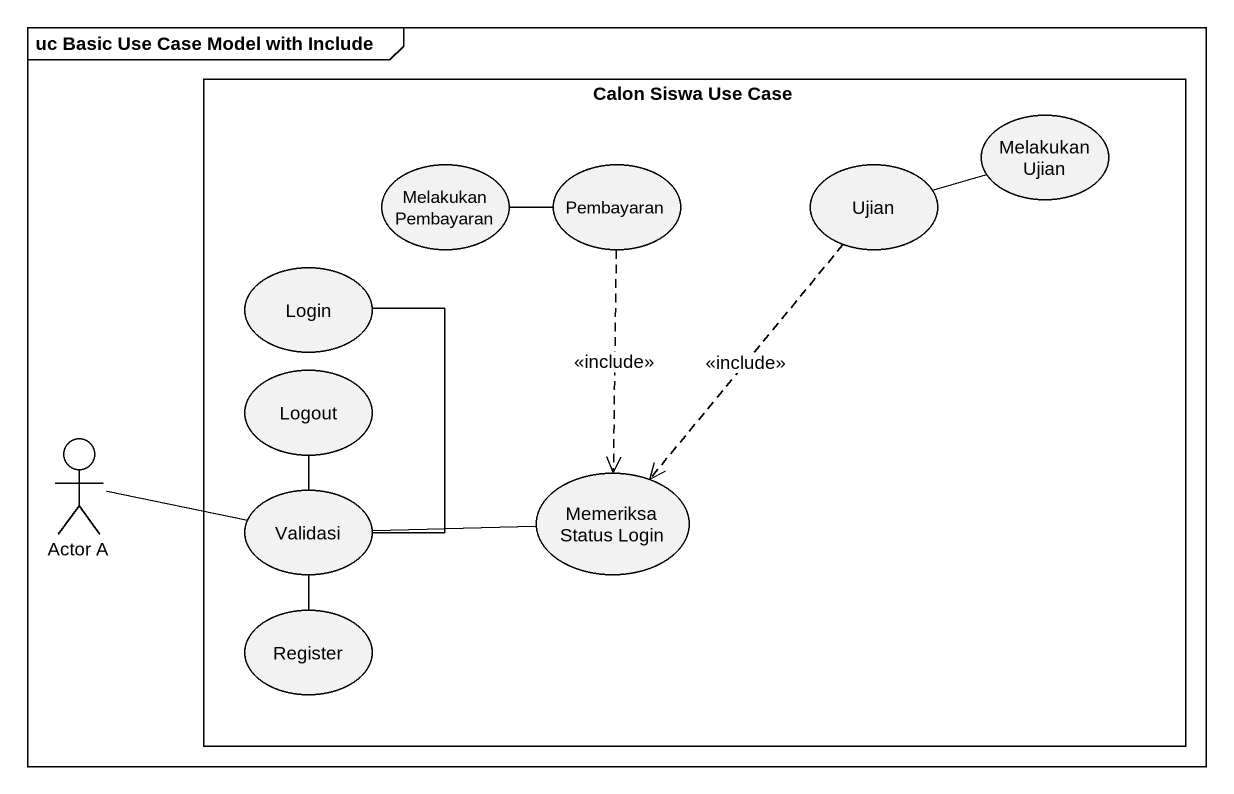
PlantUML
@startuml
mainframe uc Basic Use Case Model with Include
rectangle "Calon Siswa Use Case" as Calon_Siswa_Use_Case {
  usecase "Melakukan Ujian" as Melakukan_Ujian
  usecase "Melakukan Pembayaran" as Melakukan_Pembayaran
  usecase Pembayaran
  usecase Ujian
  usecase Login
  usecase Logout
  usecase Validasi
  usecase "Memeriksa Status Login" as Memeriksa_Status_Login
  usecase Register
}
actor "Actor A" as Actor_A
Melakukan_Pembayaran -right- Pembayaran
Pembayaran ..> Memeriksa_Status_Login : <<include>>
Ujian -right- Melakukan_Ujian
Ujian ..> Memeriksa_Status_Login : <<include>>
Login -- Validasi
Logout -- Validasi
Actor_A -right- Validasi
Validasi -right- Memeriksa_Status_Login
Validasi -- Register
@enduml
